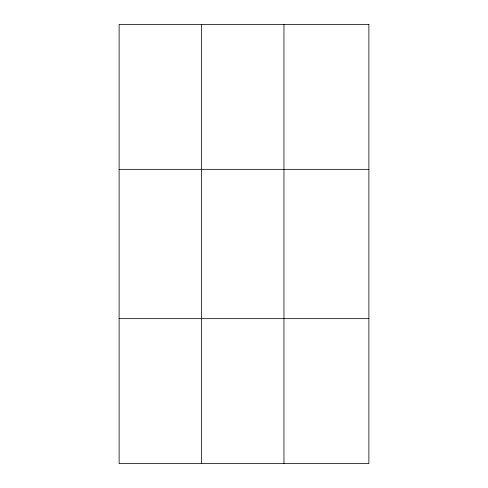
<?xml version="1.0" encoding="UTF-8"?>
<svg xmlns="http://www.w3.org/2000/svg" width="488" height="488" viewBox="0 0 488 488"><rect width="100%" height="100%" fill="white"/><g stroke="black" fill="none" stroke-linecap="round" stroke-linejoin="round"><path stroke-width="0.73" d="M201.538 24.4L201.538 463.6M283.961 24.4L283.961 463.6M119.121 169.336L368.879 169.336M119.121 318.664L368.879 318.664M368.879 24.4L368.879 463.6L119.121 463.6L119.121 24.4L368.879 24.4"/></g></svg>
